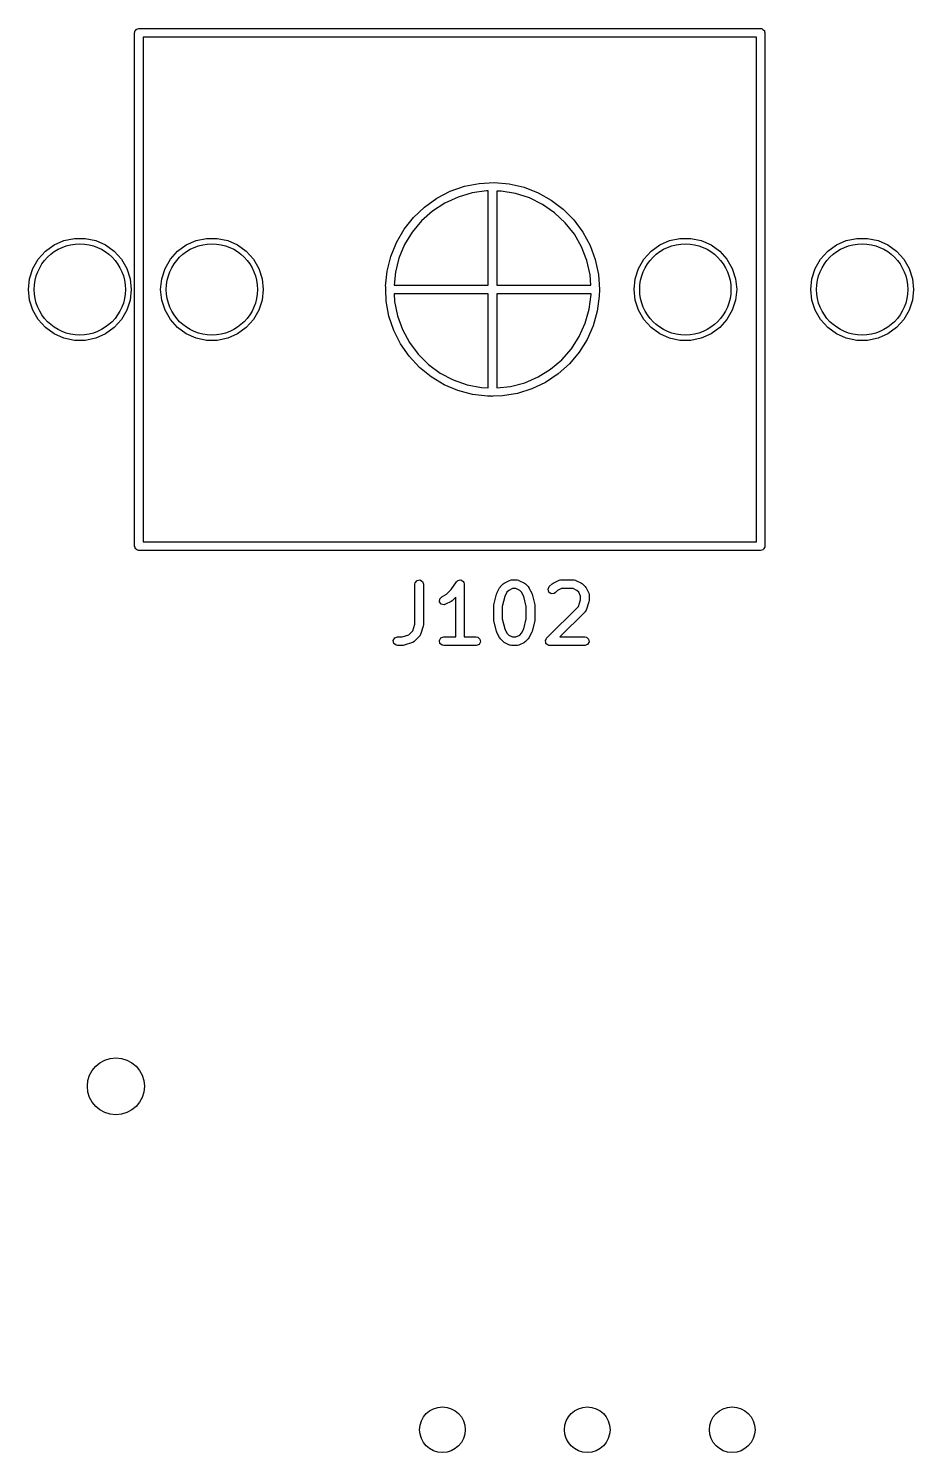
# Model space of a CAD drawing. Extents: x 75 to 204, y -140 to -31.
# Drawn here: x 90.67 to 106.19, y -55.95 to -30.98 of the extents above; entities that cross this region are included whole.
import ezdxf

# ---------------------------------------------------------------- set-up
doc = ezdxf.new("R2010")
doc.units = 0
doc.layers.add('BLACK', color=7, linetype='CONTINUOUS')

msp = doc.modelspace()

# ---------------------------------------------------------------- linework, layer by layer
at = {"layer": 'BLACK', "linetype": 'CONTINUOUS'}
for p, q in [((92.531, -31.06), (92.5327, -31.0503)), ((92.531, -40.06), (92.531, -31.06)), ((92.5321, -31.047), (92.5338, -31.0441)), ((92.5327, -31.0503), (92.5321, -31.047)), ((92.5338, -31.0441), (92.5355, -31.0343)), ((92.5355, -31.0343), (92.548, -31.0194)), ((92.548, -31.0194), (92.5578, -31.0025)), ((92.5578, -31.0025), (92.5641, -31.0002)), ((92.5641, -31.0002), (92.5685, -30.995)), ((92.5685, -30.995), (92.5877, -30.9917)), ((92.5877, -30.9917), (92.606, -30.985)), ((92.606, -30.985), (103.506, -30.985)), ((92.681, -31.135), (92.681, -39.985)), ((103.431, -31.135), (92.681, -31.135)), ((103.431, -39.985), (103.431, -31.135)), ((103.506, -30.985), (103.516, -30.9867)), ((103.516, -30.9867), (103.519, -30.9861)), ((103.519, -30.9861), (103.522, -30.9878)), ((103.522, -30.9878), (103.532, -30.9895)), ((103.532, -30.9895), (103.547, -31.002)), ((103.547, -31.002), (103.563, -31.0118)), ((103.563, -31.0118), (103.566, -31.0181)), ((103.566, -31.0181), (103.571, -31.0225)), ((103.571, -31.0225), (103.574, -31.0417)), ((103.574, -31.0417), (103.581, -31.06)), ((103.581, -31.06), (103.581, -40.06)), ((98.3112, -33.7515), (98.571, -33.6998)), ((98.571, -33.6998), (98.8355, -33.6852)), ((98.8355, -33.6852), (99.0993, -33.7081)), ((97.8263, -33.9613), (98.0613, -33.8392)), ((98.2002, -33.9397), (97.9674, -34.047)), ((98.0613, -33.8392), (98.3112, -33.7515)), ((98.4463, -33.868), (98.2002, -33.9397)), ((98.7004, -33.8334), (98.4463, -33.868)), ((98.731, -33.8338), (98.7004, -33.8334)), ((98.731, -35.485), (98.731, -33.8338)), ((98.9568, -33.8367), (98.881, -33.8358)), ((98.881, -33.8358), (98.881, -35.485)), ((99.2098, -33.878), (98.9568, -33.8367)), ((99.0993, -33.7081), (99.3573, -33.7679)), ((99.454, -33.9561), (99.2098, -33.878)), ((99.3573, -33.7679), (99.6043, -33.8634)), ((99.6043, -33.8634), (99.8354, -33.9929)), ((97.4192, -34.2981), (97.6108, -34.1153)), ((97.7529, -34.1876), (97.5617, -34.3584)), ((97.6108, -34.1153), (97.8263, -33.9613)), ((97.9674, -34.047), (97.7529, -34.1876)), ((99.684, -34.0695), (99.454, -33.9561)), ((99.8946, -34.2157), (99.684, -34.0695)), ((99.8354, -33.9929), (100.046, -34.1535)), ((100.046, -34.1535), (100.232, -34.3423)), ((97.2552, -34.5061), (97.4192, -34.2981)), ((97.5617, -34.3584), (97.3977, -34.5555)), ((100.081, -34.3913), (99.8946, -34.2157)), ((100.24, -34.5927), (100.081, -34.3913)), ((100.232, -34.3423), (100.389, -34.5553)), ((91.2919, -34.704), (91.4759, -34.6649)), ((91.4759, -34.6649), (91.6641, -34.6649)), ((91.6641, -34.6649), (91.8481, -34.704)), ((93.6079, -34.704), (93.7919, -34.6649)), ((93.7919, -34.6649), (93.9801, -34.6649)), ((93.9801, -34.6649), (94.1641, -34.704)), ((97.1222, -34.7351), (97.2552, -34.5061)), ((97.3977, -34.5555), (97.2647, -34.7747)), ((100.367, -34.8153), (100.24, -34.5927)), ((100.389, -34.5553), (100.515, -34.7884)), ((101.908, -34.704), (102.092, -34.6649)), ((102.092, -34.6649), (102.28, -34.6649)), ((102.28, -34.6649), (102.464, -34.704)), ((105.008, -34.704), (105.192, -34.6649)), ((105.192, -34.6649), (105.38, -34.6649)), ((105.38, -34.6649), (105.564, -34.704)), ((90.8419, -35.031), (90.9678, -34.8912)), ((90.9678, -34.8912), (91.12, -34.7806)), ((91.12, -34.7806), (91.2919, -34.704)), ((91.8481, -34.704), (92.02, -34.7806)), ((92.02, -34.7806), (92.1722, -34.8912)), ((92.1722, -34.8912), (92.2981, -35.031)), ((93.1579, -35.031), (93.2838, -34.8912)), ((93.2838, -34.8912), (93.436, -34.7806)), ((93.436, -34.7806), (93.6079, -34.704)), ((94.1641, -34.704), (94.336, -34.7806)), ((94.336, -34.7806), (94.4882, -34.8912)), ((94.4882, -34.8912), (94.6141, -35.031)), ((97.0228, -34.9806), (97.1222, -34.7351)), ((97.2647, -34.7747), (97.1656, -35.0111)), ((100.46, -35.0542), (100.367, -34.8153)), ((100.515, -34.7884), (100.607, -35.0369)), ((101.458, -35.031), (101.584, -34.8912)), ((101.584, -34.8912), (101.736, -34.7806)), ((101.736, -34.7806), (101.908, -34.704)), ((102.464, -34.704), (102.636, -34.7806)), ((102.636, -34.7806), (102.788, -34.8912)), ((102.788, -34.8912), (102.914, -35.031)), ((104.558, -35.031), (104.684, -34.8912)), ((104.684, -34.8912), (104.836, -34.7806)), ((104.836, -34.7806), (105.008, -34.704)), ((105.564, -34.704), (105.736, -34.7806)), ((105.736, -34.7806), (105.888, -34.8912)), ((105.888, -34.8912), (106.014, -35.031)), ((90.6897, -35.3729), (90.7478, -35.1939)), ((90.7478, -35.1939), (90.8419, -35.031)), ((92.2981, -35.031), (92.3922, -35.1939)), ((92.3922, -35.1939), (92.4503, -35.3729)), ((93.0057, -35.3729), (93.0638, -35.1939)), ((93.0638, -35.1939), (93.1579, -35.031)), ((94.6141, -35.031), (94.7082, -35.1939)), ((94.7082, -35.1939), (94.7663, -35.3729)), ((96.9589, -35.2376), (97.0228, -34.9806)), ((97.1656, -35.0111), (97.1024, -35.2596)), ((100.517, -35.3043), (100.46, -35.0542)), ((100.607, -35.0369), (100.662, -35.2958)), ((101.306, -35.3729), (101.364, -35.1939)), ((101.364, -35.1939), (101.458, -35.031)), ((102.914, -35.031), (103.008, -35.1939)), ((103.008, -35.1939), (103.066, -35.3729)), ((104.406, -35.3729), (104.464, -35.1939)), ((104.464, -35.1939), (104.558, -35.031)), ((106.014, -35.031), (106.108, -35.1939)), ((106.108, -35.1939), (106.166, -35.3729)), ((90.67, -35.56), (90.6897, -35.3729)), ((92.4503, -35.3729), (92.47, -35.56)), ((92.986, -35.56), (93.0057, -35.3729)), ((94.7663, -35.3729), (94.786, -35.56)), ((96.9319, -35.5011), (96.9589, -35.2376)), ((97.1024, -35.2596), (97.0797, -35.485)), ((100.53, -35.485), (100.517, -35.3043)), ((100.662, -35.2958), (100.681, -35.56)), ((101.286, -35.56), (101.306, -35.3729)), ((103.066, -35.3729), (103.086, -35.56)), ((104.386, -35.56), (104.406, -35.3729)), ((106.166, -35.3729), (106.186, -35.56)), ((90.6897, -35.7471), (90.67, -35.56)), ((92.47, -35.56), (92.4503, -35.7471)), ((93.0057, -35.7471), (92.986, -35.56)), ((94.786, -35.56), (94.7663, -35.7471)), ((96.9325, -35.5147), (96.9319, -35.5011)), ((96.9321, -35.547), (96.9336, -35.5444)), ((96.9342, -35.5586), (96.9321, -35.547)), ((96.9336, -35.5444), (96.9325, -35.5147)), ((96.9423, -35.7658), (96.9342, -35.5586)), ((97.0797, -35.485), (98.731, -35.485)), ((97.0825, -35.635), (97.0891, -35.7708)), ((98.731, -35.635), (97.0825, -35.635)), ((98.731, -37.2835), (98.731, -35.635)), ((98.881, -35.485), (100.53, -35.485)), ((98.881, -35.635), (98.881, -37.2872)), ((100.534, -35.635), (98.881, -35.635)), ((100.501, -35.9049), (100.533, -35.6505)), ((100.533, -35.6505), (100.534, -35.635)), ((100.677, -35.6777), (100.642, -35.9402)), ((100.681, -35.56), (100.677, -35.6777)), ((101.306, -35.7471), (101.286, -35.56)), ((103.086, -35.56), (103.066, -35.7471)), ((104.406, -35.7471), (104.386, -35.56)), ((106.186, -35.56), (106.166, -35.7471)), ((90.7478, -35.9261), (90.6897, -35.7471)), ((90.8419, -36.089), (90.7478, -35.9261)), ((92.3922, -35.9261), (92.2981, -36.089)), ((92.4503, -35.7471), (92.3922, -35.9261)), ((93.0638, -35.9261), (93.0057, -35.7471)), ((93.1579, -36.089), (93.0638, -35.9261)), ((94.7082, -35.9261), (94.6141, -36.089)), ((94.7663, -35.7471), (94.7082, -35.9261)), ((96.9899, -36.0263), (96.9423, -35.7658)), ((97.0891, -35.7708), (97.1391, -36.0223)), ((100.432, -36.1516), (100.501, -35.9049)), ((100.642, -35.9402), (100.57, -36.1951)), ((101.364, -35.9261), (101.306, -35.7471)), ((101.458, -36.089), (101.364, -35.9261)), ((103.008, -35.9261), (102.914, -36.089)), ((103.066, -35.7471), (103.008, -35.9261)), ((104.464, -35.9261), (104.406, -35.7471)), ((104.558, -36.089), (104.464, -35.9261)), ((106.108, -35.9261), (106.014, -36.089)), ((106.166, -35.7471), (106.108, -35.9261)), ((90.9678, -36.2288), (90.8419, -36.089)), ((92.2981, -36.089), (92.1722, -36.2288)), ((93.2838, -36.2288), (93.1579, -36.089)), ((94.6141, -36.089), (94.4882, -36.2288)), ((97.0737, -36.2775), (96.9899, -36.0263)), ((97.1391, -36.0223), (97.2257, -36.2636)), ((100.326, -36.3854), (100.432, -36.1516)), ((100.57, -36.1951), (100.463, -36.4374)), ((101.584, -36.2288), (101.458, -36.089)), ((102.914, -36.089), (102.788, -36.2288)), ((104.684, -36.2288), (104.558, -36.089)), ((106.014, -36.089), (105.888, -36.2288)), ((91.12, -36.3394), (90.9678, -36.2288)), ((91.2919, -36.416), (91.12, -36.3394)), ((91.4759, -36.4551), (91.2919, -36.416)), ((91.8481, -36.416), (91.6641, -36.4551)), ((92.02, -36.3394), (91.8481, -36.416)), ((92.1722, -36.2288), (92.02, -36.3394)), ((93.436, -36.3394), (93.2838, -36.2288)), ((93.6079, -36.416), (93.436, -36.3394)), ((93.7919, -36.4551), (93.6079, -36.416)), ((94.1641, -36.416), (93.9801, -36.4551)), ((94.336, -36.3394), (94.1641, -36.416)), ((94.4882, -36.2288), (94.336, -36.3394)), ((97.1921, -36.5145), (97.0737, -36.2775)), ((97.2257, -36.2636), (97.3471, -36.4894)), ((100.188, -36.601), (100.326, -36.3854)), ((100.463, -36.4374), (100.323, -36.6621)), ((101.736, -36.3394), (101.584, -36.2288)), ((101.908, -36.416), (101.736, -36.3394)), ((102.092, -36.4551), (101.908, -36.416)), ((102.464, -36.416), (102.28, -36.4551)), ((102.636, -36.3394), (102.464, -36.416)), ((102.788, -36.2288), (102.636, -36.3394)), ((104.836, -36.3394), (104.684, -36.2288)), ((105.008, -36.416), (104.836, -36.3394)), ((105.192, -36.4551), (105.008, -36.416)), ((105.564, -36.416), (105.38, -36.4551)), ((105.736, -36.3394), (105.564, -36.416)), ((105.888, -36.2288), (105.736, -36.3394)), ((91.6641, -36.4551), (91.4759, -36.4551)), ((93.9801, -36.4551), (93.7919, -36.4551)), ((97.3427, -36.7323), (97.1921, -36.5145)), ((97.3471, -36.4894), (97.5005, -36.6949)), ((97.5005, -36.6949), (97.6826, -36.8754)), ((100.018, -36.7938), (100.188, -36.601)), ((100.323, -36.6621), (100.152, -36.8648)), ((102.28, -36.4551), (102.092, -36.4551)), ((105.38, -36.4551), (105.192, -36.4551)), ((97.5225, -36.9268), (97.3427, -36.7323)), ((97.7279, -37.094), (97.5225, -36.9268)), ((97.6826, -36.8754), (97.8893, -37.027)), ((99.8228, -36.9595), (100.018, -36.7938)), ((100.152, -36.8648), (99.9552, -37.0415)), ((97.9548, -37.2306), (97.7279, -37.094)), ((97.8893, -37.027), (98.1162, -37.1464)), ((98.1162, -37.1464), (98.3583, -37.2309)), ((99.1212, -37.2609), (99.3692, -37.1956)), ((99.3692, -37.1956), (99.6047, -37.0944)), ((99.735, -37.1887), (99.4962, -37.3033)), ((99.6047, -37.0944), (99.8228, -36.9595)), ((99.9552, -37.0415), (99.735, -37.1887)), ((98.1987, -37.3339), (97.9548, -37.2306)), ((98.4547, -37.4018), (98.1987, -37.3339)), ((98.3583, -37.2309), (98.6102, -37.2787)), ((98.7177, -37.4329), (98.4547, -37.4018)), ((98.6102, -37.2787), (98.731, -37.2835)), ((98.7885, -37.4313), (98.7177, -37.4329)), ((98.793, -37.4339), (98.7885, -37.4313)), ((98.8108, -37.4307), (98.793, -37.4339)), ((98.9825, -37.4267), (98.8108, -37.4307)), ((98.881, -37.2872), (99.1212, -37.2609)), ((99.2437, -37.3832), (98.9825, -37.4267)), ((99.4962, -37.3033), (99.2437, -37.3832)), ((92.5377, -40.0783), (92.531, -40.06)), ((92.541, -40.0975), (92.5377, -40.0783)), ((92.5462, -40.1018), (92.541, -40.0975)), ((92.5485, -40.1082), (92.5462, -40.1018)), ((92.5654, -40.118), (92.5485, -40.1082)), ((92.5803, -40.1305), (92.5654, -40.118)), ((92.5901, -40.1322), (92.5803, -40.1305)), ((92.593, -40.1339), (92.5901, -40.1322)), ((92.5963, -40.1333), (92.593, -40.1339)), ((92.606, -40.135), (92.5963, -40.1333)), ((103.506, -40.135), (92.606, -40.135)), ((92.681, -39.985), (103.431, -39.985)), ((103.524, -40.1283), (103.506, -40.135)), ((103.543, -40.125), (103.524, -40.1283)), ((103.548, -40.1198), (103.543, -40.125)), ((103.554, -40.1175), (103.548, -40.1198)), ((103.564, -40.1006), (103.554, -40.1175)), ((103.576, -40.0857), (103.564, -40.1006)), ((103.578, -40.0759), (103.576, -40.0857)), ((103.58, -40.073), (103.578, -40.0759)), ((103.581, -40.06), (103.579, -40.0697)), ((103.579, -40.0697), (103.58, -40.073)), ((97.4498, -40.7017), (97.4828, -40.6624)), ((97.4828, -40.6624), (97.5333, -40.6535)), ((97.5333, -40.6535), (97.5777, -40.6792)), ((97.5777, -40.6792), (97.5953, -40.7274)), ((98.081, -40.8225), (98.1722, -40.6858)), ((98.1722, -40.6858), (98.1902, -40.6669)), ((98.1902, -40.6669), (98.1943, -40.6657)), ((98.1943, -40.6657), (98.1971, -40.6624)), ((98.1971, -40.6624), (98.2185, -40.6586)), ((98.2185, -40.6586), (98.2394, -40.6525)), ((98.2394, -40.6525), (98.2433, -40.6543)), ((98.2433, -40.6543), (98.2476, -40.6535)), ((98.2476, -40.6535), (98.2664, -40.6644)), ((98.2664, -40.6644), (98.2864, -40.6731)), ((98.2864, -40.6731), (98.2883, -40.677)), ((98.2883, -40.677), (98.292, -40.6792)), ((98.292, -40.6792), (98.2995, -40.6996)), ((99.0106, -40.7079), (99.1058, -40.6603)), ((99.1058, -40.6603), (99.1308, -40.6529)), ((99.1308, -40.6529), (99.1351, -40.6539)), ((99.1351, -40.6539), (99.1393, -40.6524)), ((99.1393, -40.6524), (99.2346, -40.6524)), ((99.2346, -40.6524), (99.2602, -40.6569)), ((99.2602, -40.6569), (99.2637, -40.6598)), ((99.2637, -40.6598), (99.2681, -40.6603)), ((99.2681, -40.6603), (99.3634, -40.7079)), ((99.8677, -40.7079), (99.9629, -40.6603)), ((99.9629, -40.6603), (99.9879, -40.6529)), ((99.9879, -40.6529), (99.9923, -40.6539)), ((99.9923, -40.6539), (99.9965, -40.6524)), ((99.9965, -40.6524), (100.235, -40.6524)), ((100.235, -40.6524), (100.26, -40.6569)), ((100.26, -40.6569), (100.264, -40.6598)), ((100.264, -40.6598), (100.268, -40.6603)), ((100.268, -40.6603), (100.363, -40.7079)), ((97.4453, -40.7274), (97.4498, -40.7017)), ((97.4453, -41.4295), (97.4453, -40.7274)), ((97.5953, -40.7274), (97.5953, -41.4417)), ((97.9153, -40.946), (97.9997, -40.9038)), ((97.9997, -40.9038), (98.081, -40.8225)), ((98.2995, -40.6996), (98.3091, -40.7191)), ((98.3091, -40.7191), (98.3081, -40.7233)), ((98.3081, -40.7233), (98.3096, -40.7274)), ((98.3096, -40.7274), (98.3096, -41.6524)), ((98.8285, -41.0901), (98.8761, -40.8997)), ((98.8761, -40.8997), (98.8814, -40.8878)), ((98.8814, -40.8878), (98.8818, -40.8843)), ((98.8818, -40.8843), (98.9294, -40.7891)), ((98.9294, -40.7891), (98.9428, -40.7711)), ((98.9428, -40.7711), (98.9434, -40.7696)), ((98.9434, -40.7696), (98.9911, -40.722)), ((98.9911, -40.722), (99.0094, -40.7091)), ((99.0094, -40.7091), (99.0106, -40.7079)), ((99.0581, -40.867), (99.0196, -40.944)), ((99.0885, -40.8366), (99.0581, -40.867)), ((99.157, -40.8024), (99.0885, -40.8366)), ((99.2169, -40.8024), (99.157, -40.8024)), ((99.2854, -40.8366), (99.2169, -40.8024)), ((99.3158, -40.867), (99.2854, -40.8366)), ((99.3543, -40.944), (99.3158, -40.867)), ((99.3634, -40.7079), (99.3814, -40.7213)), ((99.3814, -40.7213), (99.3828, -40.722)), ((99.3828, -40.722), (99.4305, -40.7696)), ((99.4305, -40.7696), (99.4433, -40.788)), ((99.4433, -40.788), (99.4445, -40.7891)), ((99.4445, -40.7891), (99.4921, -40.8843)), ((99.4921, -40.8843), (99.4958, -40.8967)), ((99.4958, -40.8967), (99.4978, -40.8997)), ((99.4978, -40.8997), (99.5454, -41.0901)), ((99.7789, -40.8161), (99.8006, -40.7696)), ((99.7922, -40.8656), (99.7789, -40.8161)), ((99.8342, -40.8951), (99.7922, -40.8656)), ((99.8006, -40.7696), (99.8482, -40.722)), ((99.8853, -40.8906), (99.8342, -40.8951)), ((99.8482, -40.722), (99.8666, -40.7091)), ((99.8666, -40.7091), (99.8677, -40.7079)), ((99.9067, -40.8757), (99.8853, -40.8906)), ((99.9457, -40.8366), (99.9067, -40.8757)), ((100.014, -40.8024), (99.9457, -40.8366)), ((100.217, -40.8024), (100.014, -40.8024)), ((100.285, -40.8366), (100.217, -40.8024)), ((100.316, -40.867), (100.285, -40.8366)), ((100.35, -40.9356), (100.316, -40.867)), ((100.35, -41.0009), (100.35, -40.9356)), ((100.363, -40.7079), (100.381, -40.7213)), ((100.381, -40.7213), (100.383, -40.722)), ((100.383, -40.722), (100.43, -40.7696)), ((100.43, -40.7696), (100.443, -40.788)), ((100.443, -40.788), (100.445, -40.7891)), ((100.445, -40.7891), (100.492, -40.8843)), ((100.492, -40.8843), (100.5, -40.9093)), ((100.5, -40.9093), (100.499, -40.9136)), ((100.499, -40.9136), (100.5, -40.9179)), ((100.5, -40.9179), (100.5, -41.0131)), ((97.877, -41.0345), (97.88, -40.9833)), ((97.9075, -41.0757), (97.877, -41.0345)), ((97.88, -40.9833), (97.9153, -40.946)), ((97.9574, -41.0876), (97.9075, -41.0757)), ((97.9824, -41.0802), (97.9574, -41.0876)), ((98.0776, -41.0326), (97.9824, -41.0802)), ((98.0788, -41.0314), (98.0776, -41.0326)), ((98.0971, -41.0185), (98.0788, -41.0314)), ((98.1596, -40.9561), (98.0971, -41.0185)), ((98.1596, -41.6524), (98.1596, -40.9561)), ((98.8262, -41.1083), (98.8288, -41.0936)), ((98.8262, -41.3464), (98.8262, -41.1083)), ((98.8288, -41.0936), (98.8285, -41.0901)), ((99.0196, -40.944), (98.9762, -41.1176)), ((98.9762, -41.1176), (98.9762, -41.3372)), ((99.3977, -41.1176), (99.3543, -40.944)), ((99.3977, -41.3372), (99.3977, -41.1176)), ((99.5454, -41.0901), (99.5465, -41.1051)), ((99.5465, -41.1051), (99.5477, -41.1083)), ((99.5477, -41.1083), (99.5477, -41.3464)), ((99.753, -41.6743), (100.312, -41.1154)), ((100.312, -41.1154), (100.35, -41.0009)), ((100.449, -41.1797), (100.436, -41.2026)), ((100.496, -41.0368), (100.449, -41.1797)), ((100.5, -41.0131), (100.496, -41.0352)), ((100.496, -41.0352), (100.496, -41.0368)), ((97.4071, -41.544), (97.4453, -41.4295)), ((98.8274, -41.3497), (98.8262, -41.3464)), ((98.8285, -41.3646), (98.8274, -41.3497)), ((98.8761, -41.5551), (98.8285, -41.3646)), ((98.9762, -41.3372), (99.0196, -41.5107)), ((99.3543, -41.5107), (99.3977, -41.3372)), ((99.5454, -41.3646), (99.4978, -41.5551)), ((99.5477, -41.3464), (99.5451, -41.3612)), ((99.5451, -41.3612), (99.5454, -41.3646)), ((100.43, -41.209), (99.9871, -41.6524)), ((100.432, -41.2049), (100.43, -41.209)), ((100.436, -41.2026), (100.432, -41.2049)), ((97.0655, -41.7144), (97.0911, -41.6699)), ((97.0911, -41.6699), (97.1393, -41.6524)), ((97.1393, -41.6524), (97.2224, -41.6524)), ((97.2224, -41.6524), (97.3369, -41.6142)), ((97.3369, -41.6142), (97.4071, -41.544)), ((97.5257, -41.6376), (97.4305, -41.7328)), ((97.5276, -41.6335), (97.5257, -41.6376)), ((97.5314, -41.6311), (97.5276, -41.6335)), ((97.5438, -41.6082), (97.5314, -41.6311)), ((97.5914, -41.4654), (97.5438, -41.6082)), ((97.5953, -41.4417), (97.5914, -41.4637)), ((97.5914, -41.4637), (97.5914, -41.4654)), ((97.875, -41.7144), (97.9006, -41.6699)), ((97.9006, -41.6699), (97.9489, -41.6524)), ((97.9489, -41.6524), (98.1596, -41.6524)), ((98.3096, -41.6524), (98.5203, -41.6524)), ((98.5203, -41.6524), (98.5459, -41.6569)), ((98.5459, -41.6569), (98.5852, -41.6899)), ((98.5852, -41.6899), (98.5941, -41.7404)), ((98.8781, -41.558), (98.8761, -41.5551)), ((98.8818, -41.5704), (98.8781, -41.558)), ((98.9294, -41.6657), (98.8818, -41.5704)), ((98.9306, -41.6668), (98.9294, -41.6657)), ((98.9434, -41.6852), (98.9306, -41.6668)), ((98.9911, -41.7328), (98.9434, -41.6852)), ((99.0196, -41.5107), (99.0581, -41.5877)), ((99.0581, -41.5877), (99.0885, -41.6181)), ((99.0885, -41.6181), (99.157, -41.6524)), ((99.157, -41.6524), (99.2169, -41.6524)), ((99.2169, -41.6524), (99.2854, -41.6181)), ((99.2854, -41.6181), (99.3158, -41.5877)), ((99.3158, -41.5877), (99.3543, -41.5107)), ((99.4305, -41.6852), (99.3828, -41.7328)), ((99.4312, -41.6837), (99.4305, -41.6852)), ((99.4445, -41.6657), (99.4312, -41.6837)), ((99.4921, -41.5704), (99.4445, -41.6657)), ((99.4925, -41.5669), (99.4921, -41.5704)), ((99.4978, -41.5551), (99.4925, -41.5669)), ((99.7434, -41.6948), (99.753, -41.6743)), ((99.9871, -41.6524), (100.425, -41.6524)), ((100.425, -41.6524), (100.451, -41.6569)), ((100.451, -41.6569), (100.49, -41.6899)), ((100.49, -41.6899), (100.499, -41.7404)), ((97.0744, -41.7649), (97.0655, -41.7144)), ((97.1137, -41.7979), (97.0744, -41.7649)), ((97.1393, -41.8024), (97.1137, -41.7979)), ((97.2346, -41.8024), (97.1393, -41.8024)), ((97.2361, -41.8018), (97.2346, -41.8024)), ((97.2583, -41.7985), (97.2361, -41.8018)), ((97.4011, -41.7509), (97.2583, -41.7985)), ((97.4047, -41.7481), (97.4011, -41.7509)), ((97.4091, -41.7477), (97.4047, -41.7481)), ((97.4305, -41.7328), (97.4091, -41.7477)), ((97.8839, -41.7649), (97.875, -41.7144)), ((97.9232, -41.7979), (97.8839, -41.7649)), ((97.9489, -41.8024), (97.9232, -41.7979)), ((98.5203, -41.8024), (97.9489, -41.8024)), ((98.5685, -41.7848), (98.5203, -41.8024)), ((98.5941, -41.7404), (98.5685, -41.7848)), ((98.9925, -41.7335), (98.9911, -41.7328)), ((99.0106, -41.7468), (98.9925, -41.7335)), ((99.1058, -41.7945), (99.0106, -41.7468)), ((99.1102, -41.795), (99.1058, -41.7945)), ((99.1137, -41.7979), (99.1102, -41.795)), ((99.1393, -41.8024), (99.1137, -41.7979)), ((99.2346, -41.8024), (99.1393, -41.8024)), ((99.2388, -41.8008), (99.2346, -41.8024)), ((99.2431, -41.8019), (99.2388, -41.8008)), ((99.2681, -41.7945), (99.2431, -41.8019)), ((99.3633, -41.7468), (99.2681, -41.7945)), ((99.3645, -41.7457), (99.3633, -41.7468)), ((99.3828, -41.7328), (99.3645, -41.7457)), ((99.7313, -41.7208), (99.7327, -41.7177)), ((99.7371, -41.7426), (99.7313, -41.7208)), ((99.7321, -41.7144), (99.7434, -41.6948)), ((99.7327, -41.7177), (99.7321, -41.7144)), ((99.741, -41.7649), (99.7371, -41.7426)), ((99.7437, -41.7671), (99.741, -41.7649)), ((99.7446, -41.7704), (99.7437, -41.7671)), ((99.7631, -41.7833), (99.7446, -41.7704)), ((99.7803, -41.7979), (99.7631, -41.7833)), ((99.7849, -41.7987), (99.7803, -41.7979)), ((99.7866, -41.7998), (99.7849, -41.7987)), ((99.7899, -41.7995), (99.7866, -41.7998)), ((99.806, -41.8024), (99.7899, -41.7995)), ((100.425, -41.8024), (99.806, -41.8024)), ((100.473, -41.7848), (100.425, -41.8024)), ((100.499, -41.7404), (100.473, -41.7848))]:
    msp.add_line(p, q, dxfattribs=at)
at = {"layer": 'BLACK'}
for centre, radius in [((91.57, -35.56), 0.8), ((93.886, -35.56), 0.8), ((102.186, -35.56), 0.8), ((105.286, -35.56), 0.8), ((92.202, -49.53), 0.5), ((97.927, -55.5498), 0.4), ((100.467, -55.5498), 0.4), ((103.007, -55.5498), 0.4)]:
    msp.add_circle(centre, radius, dxfattribs=at)

doc.saveas('drawing.dxf')
